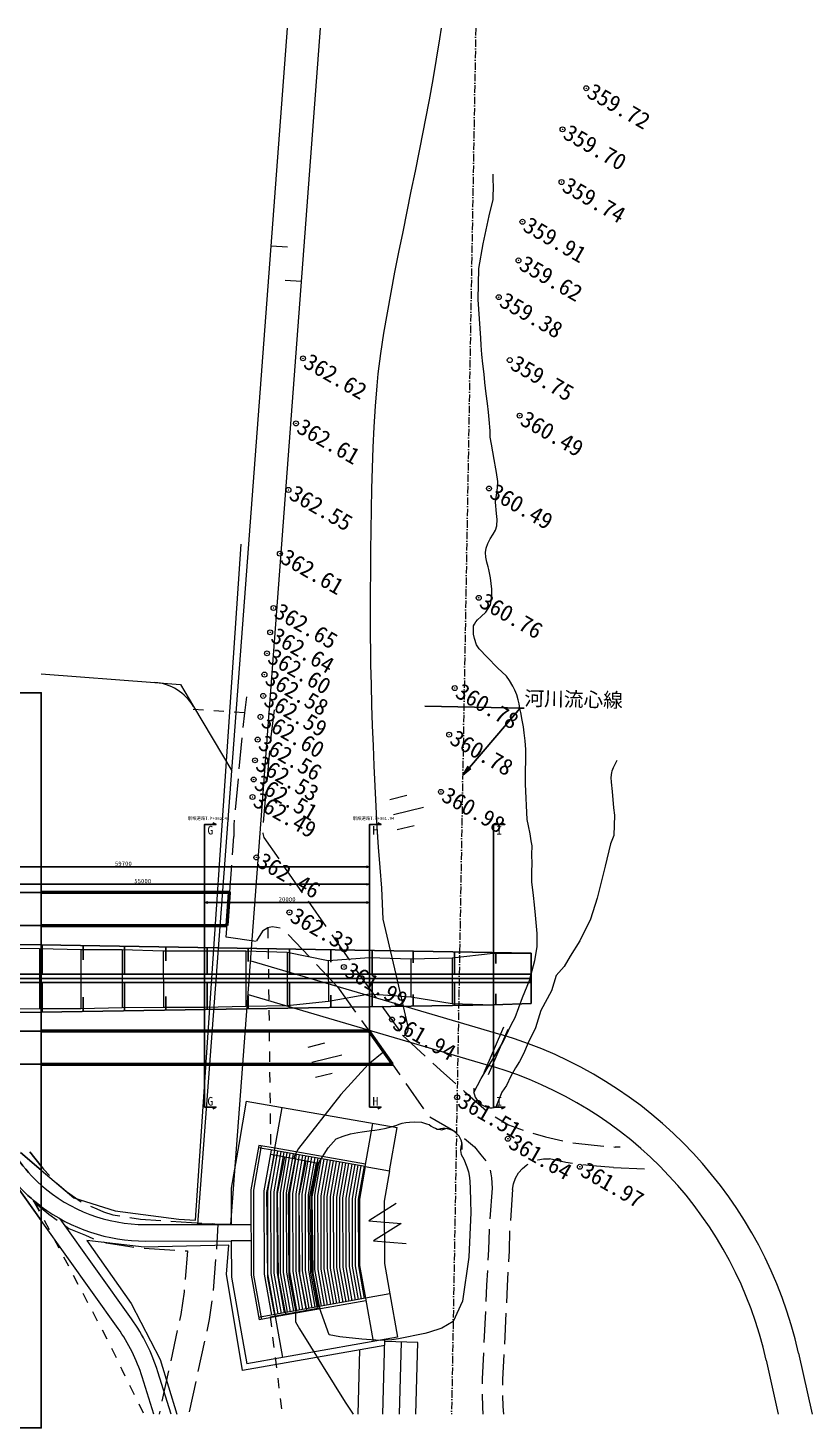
# Model space of a CAD drawing. Header units: millimetres. Extents: x 674276 to 929995, y 351572 to 521225.
# Drawn here: x 834960 to 929995, y 351572 to 521225 of the extents above; entities that cross this region are included whole.
import ezdxf
from ezdxf import colors
from ezdxf.entities.mleader import LeaderData, LeaderLine
from ezdxf.enums import TextEntityAlignment as Align
from ezdxf.math import Vec2, Vec3

# ---------------------------------------------------------------- set-up
doc = ezdxf.new("R2010")
doc.units = ezdxf.units.MM
doc.header["$LTSCALE"] = 150
doc.header["$PDSIZE"] = 300
doc.linetypes.add('SXF_一点短鎖線', pattern=[9.25, 6, -1.5, 0.25, -1.5])
doc.linetypes.add('SXF_二点短鎖線', pattern=[11, 6, -1.5, 0.25, -1.5, 0.25, -1.5])
doc.layers.get('Defpoints').update_dxf_attribs({"color": 153})
for name, color, linetype, lineweight in [('D-BGD', 7, 'Continuous', 13), ('D-BMK', 2, 'SXF_一点短鎖線', 13), ('D-BYP-STR2', 6, 'Continuous', 25), ('D-STR', 1, 'Continuous', 50), ('標高', 7, 'Continuous', 13), ('測点', 7, 'Continuous', 13)]:
    doc.layers.add(name, color=color, linetype=linetype, lineweight=lineweight)
doc.layers.add('D-WORK_1', color=11, linetype='Continuous', plot=False)
doc.layers.add('●堤外水路', color=150, linetype='Continuous', lineweight=13, plot=False)
doc.styles.add('MS ゴシック', font='MS Gothic.ttf')
doc.styles.add('ＭＳ ゴシック', font='MS Gothic.ttf')
doc.dimstyles.new('DIM-150-F', dxfattribs={"dimscale": 150, "dimtxt": 3.5, "dimasz": 2.5, "dimexe": 0, "dimexo": 2, "dimgap": 0.8, "dimtad": 1, "dimdec": 0, "dimzin": 0, "dimdsep": 46, "dimtxsty": 'MS ゴシック', "dimblk": 'OPEN', "dimcen": 0.1, "dimclrd": 256, "dimclre": 256, "dimclrt": 256, "dimaunit": 1, "dimadec": 4, "dimazin": 0, "dimtfac": 1, "dimtdec": 0, "dimtmove": 2, "dimatfit": 3, "dimldrblk": 'OPEN', "dimfxl": 1, "dimtolj": 1, "dimtzin": 0, "dimlwd": -1, "dimlwe": -1, "dimarcsym": 2})

# ---------------------------------------------------------------- blocks, each defined once
blk = doc.blocks.new('_Open')
at = {"color": 0, "linetype": 'ByBlock', "lineweight": -2}
for p, q in [((-1, 0.17), (0, 0)), ((-1, -0.17), (0, 0)), ((0, 0), (-1, 0))]:
    blk.add_line(p, q, dxfattribs=at)
blk = doc.blocks.new('●堤外水路')
at = {"layer": 'Defpoints', "linetype": 'SXF_二点短鎖線'}
blk.add_polyline3d([(2246.69, 735.16, 0), (2246.58, 740.16, 362.4), (2246.48, 745.16, 362.4), (2246.37, 750.16, 362.4), (2246.27, 755.16, 362.4), (2246.17, 760.15, 362.4), (2246.06, 765.15, 362.4), (2245.96, 770.15, 362.4), (2245.85, 775.15, 362.4), (2245.75, 780.15, 362.4), (2245.65, 785.15, 362.4), (2245.54, 790.15, 362.4), (2245.44, 795.15, 362.4), (2245.33, 800.15, 362.4), (2245.23, 805.15, 362.4), (2245.13, 810.14, 362.4), (2245.02, 815.14, 362.4), (2244.92, 820.14, 362.4), (2244.81, 825.14, 362.4), (2244.71, 830.14, 362.4), (2244.6, 835.14, 362.4), (2244.5, 840.14, 362.4), (2244.4, 845.14, 362.4), (2244.29, 850.14, 362.4), (2244.2, 854.72, 362.4)], dxfattribs=at)
at = {"layer": '●堤外水路', "linetype": 'SXF_二点短鎖線', "elevation": 362.4, "flags": 128}
for points in [[(2241.15, 854.65), (2247.25, 854.78)], [(2241.24, 850.07), (2247.49, 850.2)], [(2241.88, 845.08), (2247.45, 845.2)], [(2242.11, 840.09), (2246.73, 840.18)], [(2242.05, 835.09), (2246.45, 835.18)], [(2242.54, 830.09), (2247.46, 830.2)], [(2241.63, 825.07), (2248.08, 825.21)], [(2241.58, 820.07), (2248.27, 820.21)], [(2241.69, 815.07), (2248.52, 815.22)], [(2241.78, 810.07), (2248.62, 810.22)], [(2241.73, 805.07), (2248.73, 805.22)], [(2241.83, 800.07), (2248.98, 800.22)], [(2241.79, 795.07), (2249.09, 795.22)], [(2241.89, 790.07), (2249.24, 790.23)], [(2242, 785.07), (2249.3, 785.23)], [(2241.95, 780.07), (2249.55, 780.23)], [(2242.2, 775.08), (2249.65, 775.23)], [(2242.76, 770.09), (2249.79, 770.23)], [(2242.63, 765.08), (2249.86, 765.23)], [(2243.04, 760.09), (2249.82, 760.23)], [(2241.97, 755.07), (2250.69, 755.25)], [(2241.25, 750.05), (2251.07, 750.25)], [(2241.93, 745.06), (2251.03, 745.25)], [(2242.18, 740.07), (2251.07, 740.25)]]:
    blk.add_lwpolyline(points, dxfattribs=at)
at = {"layer": '●堤外水路', "linetype": 'SXF_二点短鎖線', "elevation": 362.4}
for points in [[(2242.59, 735.08), (2242.18, 740.07), (2241.93, 745.06), (2241.25, 750.05), (2241.97, 755.07), (2243.04, 760.09), (2242.63, 765.08), (2242.76, 770.09), (2242.2, 775.08), (2241.95, 780.07), (2242, 785.07), (2241.89, 790.07), (2241.79, 795.07), (2241.83, 800.07), (2241.73, 805.07), (2241.78, 810.07), (2241.69, 815.07), (2241.58, 820.07), (2241.63, 825.07), (2242.54, 830.09), (2242.05, 835.09), (2242.11, 840.09), (2241.88, 845.08), (2241.24, 850.07), (2241.15, 854.65)], [(2251.2, 735.25), (2251.07, 740.25), (2251.03, 745.25), (2251.07, 750.25), (2250.69, 755.25), (2249.82, 760.23), (2249.86, 765.23), (2249.79, 770.23), (2249.65, 775.23), (2249.55, 780.23), (2249.3, 785.23), (2249.24, 790.23), (2249.09, 795.22), (2248.98, 800.22), (2248.73, 805.22), (2248.62, 810.22), (2248.52, 815.22), (2248.27, 820.21), (2248.08, 825.21), (2247.46, 830.2), (2246.45, 835.18), (2246.73, 840.18), (2247.45, 845.2), (2247.49, 850.2), (2247.25, 854.78)]]:
    blk.add_lwpolyline(points, dxfattribs=at)
blk = doc.blocks.new('*D42')
at = {"layer": 'D-WORK_1', "transparency": 16777216}
for p, q in [((816668, 414513), (816668, 419576)), ((817043, 419576), (875993, 419576)), ((876368, 414513), (876368, 419576))]:
    blk.add_line(p, q, dxfattribs=at)
at = {"layer": 'Defpoints', "color": 0, "transparency": 16777216}
for p in [(876368, 419576), (816668, 414213, -641), (876368, 414213, 362400)]:
    blk.add_point(p, dxfattribs=at)
at = {"layer": 'D-WORK_1', "transparency": 16777216, "xscale": 375, "yscale": 375, "zscale": 375, "rotation": 180}
blk.add_blockref('_Open', (816668, 419576), dxfattribs=at)
at = {"layer": 'D-WORK_1', "transparency": 16777216, "xscale": 375, "yscale": 375, "zscale": 375}
blk.add_blockref('_Open', (876368, 419576), dxfattribs=at)
at = {"layer": 'D-WORK_1', "transparency": 16777216, "insert": (846518, 419959), "char_height": 525, "attachment_point": 5, "style": 'MS ゴシック'}
blk.add_mtext('\\A1;59700', dxfattribs=at)
blk = doc.blocks.new('*D43')
at = {"layer": 'D-WORK_1', "transparency": 16777216}
for p, q in [((856368, 413977), (856368, 415252)), ((875993, 415252), (856743, 415252)), ((876368, 413977), (876368, 415252))]:
    blk.add_line(p, q, dxfattribs=at)
at = {"layer": 'Defpoints', "color": 0, "transparency": 16777216}
for p in [(856368, 415252), (856368, 413677), (876368, 413677, 362400)]:
    blk.add_point(p, dxfattribs=at)
at = {"layer": 'D-WORK_1', "transparency": 16777216, "xscale": 375, "yscale": 375, "zscale": 375, "rotation": 180}
blk.add_blockref('_Open', (856368, 415252), dxfattribs=at)
at = {"layer": 'D-WORK_1', "transparency": 16777216, "xscale": 375, "yscale": 375, "zscale": 375}
blk.add_blockref('_Open', (876368, 415252), dxfattribs=at)
at = {"layer": 'D-WORK_1', "transparency": 16777216, "insert": (866368, 415635), "char_height": 525, "attachment_point": 5, "style": 'MS ゴシック'}
blk.add_mtext('\\A1;20000', dxfattribs=at)
blk = doc.blocks.new('*D44')
at = {"layer": 'D-WORK_1', "transparency": 16777216}
for p, q in [((821368, 414513), (821368, 417464)), ((875993, 417464), (821743, 417464)), ((876368, 413642), (876368, 417464))]:
    blk.add_line(p, q, dxfattribs=at)
at = {"layer": 'Defpoints', "color": 0, "transparency": 16777216}
for p in [(821368, 417464), (821368, 414213), (876368, 413342, 362400)]:
    blk.add_point(p, dxfattribs=at)
at = {"layer": 'D-WORK_1', "transparency": 16777216, "xscale": 375, "yscale": 375, "zscale": 375, "rotation": 180}
blk.add_blockref('_Open', (821368, 417464), dxfattribs=at)
at = {"layer": 'D-WORK_1', "transparency": 16777216, "xscale": 375, "yscale": 375, "zscale": 375}
blk.add_blockref('_Open', (876368, 417464), dxfattribs=at)
at = {"layer": 'D-WORK_1', "transparency": 16777216, "insert": (848868, 417847), "char_height": 525, "attachment_point": 5, "style": 'MS ゴシック'}
blk.add_mtext('\\A1;55000', dxfattribs=at)

msp = doc.modelspace()

# ---------------------------------------------------------------- linework, layer by layer
at = {"layer": 'D-BGD'}
for p, q in [((836566.7, 442947.2), (850317.9, 441918)), ((850317.9, 441918), (853433.1, 441684.8)), ((853433.1, 441684.8), (855028.5, 438999.1)), ((855028.5, 438999.1), (859667.2, 431190.3))]:
    msp.add_line(p, q, dxfattribs=at)
at = {"layer": 'D-BGD', "linetype": 'Continuous'}
for p, q in [((856222.7, 438571.8, 363286), (854976, 438656.4, 363323)), ((858716.2, 438405, 363213), (857469, 438488.7, 363250)), ((861209.3, 438237.3, 363140), (859962.1, 438320.9, 363177)), ((860868.2, 435197.9, 363161), (860530.9, 431466.7, 363015)), ((864243.4, 433651.1, 363113), (863906.9, 429919.4, 362965)), ((860417.8, 430222.5, 362967), (860080, 426490.4, 362822)), ((863793.9, 428675.2, 362916), (863457.4, 424943.5, 362768)), ((878835, 427744.7), (880875.1, 428239.9)), ((879277, 425923.1), (882921.1, 426808.9)), ((879719.3, 424100.2), (881760, 424596.2)), ((859752.6, 421010.6, 362757), (859927, 423264.5, 362740)), ((859365.7, 416025.3, 362793), (859655.5, 419764.2, 362766)), ((866061.6, 419511.1, 362508), (868204.9, 416439.4, 362320)), ((858979.3, 411040.8, 362830), (859269.1, 414779.7, 362802)), ((868919.4, 415415, 362258), (871062.4, 412344.6, 362070)), ((862599.8, 410516.8, 362810), (858979.3, 411040.8, 362830)), ((864036.6, 412193.8, 362830), (864051.8, 410944, 362836)), ((869077.9, 408659.4, 362175), (866514.8, 411376.1, 362508)), ((871776.9, 411320.3, 362008), (873920.3, 408248.5, 361820)), ((864067.9, 409693.7, 362842), (864083, 408443.9, 362848)), ((864098.2, 407194.1, 362854), (864114.7, 405944.6, 362860)), ((872495, 405036.5, 361730), (869931.9, 407753.2, 362064)), ((874633.9, 407224.7, 361757), (874947.8, 406775.5, 361730)), ((874947.8, 406775.5, 361730), (877121.7, 403720.8, 361678)), ((864129.9, 404694.8, 362866), (864145.1, 403445, 362871)), ((872495, 405036.5, 361730), (874670.7, 401983.1, 361678)), ((864161.1, 402194.7, 362877), (864176.3, 400944.9, 362883)), ((877846.5, 402702.1, 361660), (880021.2, 399646.9, 361608)), ((875395.4, 400964.4, 361660), (877571.2, 397910.9, 361608)), ((864191.5, 399695, 362889), (864207.5, 398444.7, 362895)), ((880352.6, 399181.9, 361600), (883100.4, 396630.1, 361558)), ((864222.7, 397194.9, 362901), (864237.9, 395945.1, 362907)), ((868920, 397733.7), (870960.2, 398228.8)), ((877908.3, 397438, 361600), (880042.4, 394354.3, 361581)), ((869362, 395912.1), (873006.2, 396797.8)), ((864254.4, 394695.6, 362913), (864269.6, 393445.8, 362919)), ((869804.4, 394089.1), (871845.1, 394585.1)), ((864284.7, 392196, 362925), (864300.8, 390945.7, 362931)), ((880754.1, 393326.9, 361575), (882888.3, 390243.2, 361556)), ((864315.9, 389695.9, 362937), (864331.1, 388446.1, 362943)), ((864347.2, 387195.7, 362948), (864362.3, 385945.9, 362954)), ((905992, 385636.7, 361418), (906147.1, 385623.6, 361420)), ((906746.6, 385587, 361449), (906147.1, 385623.6, 361420)), ((864377.3, 384753.9, 362960), (870190.5, 383650.1, 360510)), ((905948.5, 383131, 361420), (909691.9, 382987.4, 361592)), ((891209.3, 380645.7, 361530), (890938.1, 376905.3, 361545)), ((893706.8, 380455.8, 361530), (893428.2, 376716.2, 361545)), ((836935.3, 376738.4, 363276), (837518.8, 375632.5, 363289)), ((852287.5, 376652.1, 363134), (856029.5, 376399.7, 363118)), ((838102.3, 374526.6, 363303), (838685.4, 373422, 363316)), ((849024.9, 373360.1, 363138), (852766.3, 373112.7, 363082)), ((839268.9, 372316.1, 363329), (839852.4, 371210.2, 363342)), ((857707.8, 371971.2, 363101), (857404.7, 368235.3, 363230)), ((840435, 370104.9, 363355), (841019, 368999.8, 363368)), ((841602.5, 367893.9, 363382), (842185.2, 366788.5, 363395)), ((842769.1, 365683.5, 363408), (843351.8, 364578.1, 363421)), ((864303.5, 365061, 362810), (870293.5, 366150.9, 360630)), ((864303.5, 365061, 362810), (864456.8, 363820.7, 362845)), ((890400.8, 365670.5, 361461), (890223.5, 361924.6, 361438)), ((892894.8, 365480.4, 361460), (892717.5, 361734.5, 361438)), ((843935.3, 363472.2, 363434), (844519.3, 362367.2, 363447)), ((853062, 363377.3, 363188), (852256.5, 359714.4, 363165)), ((856355.5, 362081.6, 363184), (855553.9, 358417.7, 363161)), ((864610.5, 362581.2, 362881), (864763.8, 361340.8, 362916)), ((845100, 361260.5, 363459), (845632.4, 360129.8, 363438)), ((864918.4, 360100.8, 362952), (865071.6, 358860.4, 362987)), ((851988.5, 358493.6, 363157), (851183.5, 354831.7, 363134)), ((847271.7, 356757.3, 363378), (847828, 355638.2, 363359)), ((855286.7, 357196.4, 363153), (854485.7, 353533.3, 363130)), ((865225.4, 357620.9, 363023), (865378.6, 356380.6, 363058)), ((865532.4, 355141.1, 363093), (865685.6, 353900.7, 363129)), ((889992.9, 355682.2, 361280), (890039, 354108.9, 361270)), ((892495.4, 355492.8, 361279), (892533.5, 354174.5, 361270)), ((848384.3, 354519.1, 363340), (848940.6, 353400, 363321)), ((890039, 354108.9, 361270), (890084.3, 353267.5, 361304.2)), ((892533.5, 354174.5, 361270), (892582, 353267.5, 361308))]:
    msp.add_line(p, q, dxfattribs=at)
at = {"layer": 'D-BGD'}
for points in [[(855554.4, 376239.3), (866405.8, 521224.7)], [(859566.3, 376249.4), (870417, 521224.7)], [(866422.7, 494653.7), (864428.3, 494803)], [(866125.4, 490681.9), (868119.9, 490532.6)], [(855251.9, 376772.9), (860780.6, 458694.1)], [(861955.1, 408165.7), (892261.1, 399254.2)], [(861649.8, 404086.1), (891132.7, 395416.7)], [(892611.6, 400131.6), (890208.7, 394614)], [(893142.8, 399848.6), (890758.9, 394374.4)], [(861425.4, 391158.1), (860515, 385936.9)], [(861425.4, 391158.1), (879704.6, 387970.9)], [(864849.6, 385181.1), (865760, 390402.3)], [(875838.8, 383264.9), (876749.2, 388486.2)], [(878794.3, 382749.6), (879704.6, 387970.9)], [(860515, 385936.9), (859590.1, 380631.9)], [(862930.9, 385820.1), (861990.5, 380426.5)], [(863226.4, 385768.6), (862290.5, 380400.9)], [(864849.6, 385181.1), (862879.4, 385524.6)], [(864901.2, 385476.6), (862930.9, 385820.1)], [(864424.1, 385255.3), (863558.7, 380292.4)], [(864849.6, 385181.1), (863990.8, 380255.4)], [(865223.5, 385115.9), (864370.3, 380222.9)], [(875838.8, 383264.9), (864849.6, 385181.1)], [(875890.4, 383560.5), (864901.2, 385476.6)], [(865597.4, 385050.7), (864749.9, 380190.4)], [(865971.2, 384985.5), (865129.5, 380157.9)], [(866345.1, 384920.3), (865509, 380125.5)], [(866718.9, 384855.1), (865888.6, 380093)], [(867092.8, 384789.9), (866268.2, 380060.5)], [(867466.7, 384724.8), (866647.7, 380028)], [(867840.5, 384659.6), (867027.3, 379995.5)], [(868214.4, 384594.4), (867406.8, 379963.1)], [(868588.2, 384529.2), (867786.4, 379930.6)], [(868962.1, 384464), (868166, 379898.1)], [(869336, 384398.8), (868545.5, 379865.6)], [(869709.8, 384333.6), (868925.1, 379833.2)], [(870083.7, 384268.4), (869304.7, 379800.7)], [(870457.5, 384203.2), (869684.2, 379768.2)], [(870831.4, 384138.1), (870063.8, 379735.7)], [(871205.3, 384072.9), (870443.3, 379703.2)], [(871579.1, 384007.7), (870822.9, 379670.8)], [(871953, 383942.5), (871202.5, 379638.3)], [(872326.8, 383877.3), (871582, 379605.8)], [(872700.7, 383812.1), (871961.6, 379573.3)], [(873074.6, 383746.9), (872341.2, 379540.8)], [(873448.4, 383681.7), (872720.7, 379508.4)], [(873822.3, 383616.6), (873100.3, 379475.9)], [(874196.1, 383551.4), (873479.8, 379443.4)], [(874570, 383486.2), (873859.4, 379410.9)], [(874943.8, 383421), (874239, 379378.4)], [(836566.7, 382818.2), (840529.3, 379467.3)], [(875317.7, 383355.8), (874618.5, 379346)], [(875691.6, 383290.6), (874998.1, 379313.5)], [(875838.8, 383264.9), (875147.6, 379300.7)], [(875838.8, 383264.9), (878794.3, 382749.6)], [(878794.3, 382749.6), (878148.1, 379043.9)], [(859590.1, 380631.9), (859598.4, 376247)], [(861990.5, 380426.5), (862010.2, 370076.6)], [(862290.5, 380400.9), (862310.1, 370103.4)], [(863558.7, 380292.4), (863577.9, 370216.8)], [(863990.8, 380255.4), (864009.8, 370255.4)], [(864370.3, 380222.9), (864389.3, 370289.3)], [(864749.9, 380190.4), (864768.7, 370323.2)], [(865129.5, 380157.9), (865148.1, 370357.2)], [(865509, 380125.5), (865527.6, 370391.1)], [(865888.6, 380093), (865907, 370425)], [(866268.2, 380060.5), (866286.4, 370458.9)], [(866647.7, 380028), (866665.9, 370492.9)], [(840529.3, 379467.3), (845514.2, 377879.4)], [(867027.3, 379995.5), (867045.3, 370526.8)], [(867406.8, 379963.1), (867424.8, 370560.7)], [(867786.4, 379930.6), (867804.2, 370594.6)], [(868166, 379898.1), (868183.6, 370628.6)], [(868545.5, 379865.6), (868563.1, 370662.5)], [(868925.1, 379833.2), (868942.5, 370696.4)], [(869304.7, 379800.7), (869321.9, 370730.3)], [(869684.2, 379768.2), (869701.4, 370764.3)], [(870063.8, 379735.7), (870080.8, 370798.2)], [(870443.3, 379703.2), (870460.2, 370832.1)], [(870822.9, 379670.8), (870839.7, 370866)], [(871202.5, 379638.3), (871219.1, 370900)], [(871582, 379605.8), (871598.6, 370933.9)], [(871961.6, 379573.3), (871978, 370967.8)], [(872341.2, 379540.8), (872357.4, 371001.7)], [(872720.7, 379508.4), (872736.9, 371035.7)], [(873100.3, 379475.9), (873116.3, 371069.6)], [(873479.8, 379443.4), (873495.7, 371103.5)], [(873859.4, 379410.9), (873875.2, 371137.4)], [(874239, 379378.4), (874254.6, 371171.4)], [(874618.5, 379346), (874634, 371205.3)], [(874998.1, 379313.5), (875013.5, 371239.2)], [(875147.6, 379300.7), (875162.9, 371252.6)], [(878148.1, 379043.9), (878162.4, 371520.8)], [(845880.6, 363635), (836566.7, 376713.2)], [(847509.7, 364795.2), (838875, 376919.8)], [(845514.2, 377879.4), (853224, 376877.2)], [(853224, 376877.2), (855251.9, 376772.9)], [(849199.1, 376227.2), (859598.4, 376247)], [(859598.4, 376247), (855558.8, 376328.1)], [(859598.4, 376247), (855558.8, 376328.1)], [(859598.4, 376247), (861998.4, 376251.6)], [(842092.4, 374296.1), (847481.3, 366673.6)], [(849051.3, 373467.1), (842092.4, 374296.1)], [(859298.6, 373730.8), (849051.3, 373467.1)], [(849202.9, 374227.2), (859602.2, 374247)], [(859027.6, 370218), (859298.6, 373730.8)], [(862002.2, 374251.6), (859602.2, 374247)], [(859602.2, 374247), (859610.6, 369862.1)], [(860957.4, 358554.9), (859027.6, 370218)], [(859610.6, 369862.1), (860555.8, 364560.7)], [(862010.2, 370076.6), (862971.2, 364686.6)], [(862310.1, 370103.4), (863266.5, 364739.3)], [(863577.9, 370216.8), (864462.2, 365257.2)], [(864009.8, 370255.4), (864887.4, 365333)], [(864389.3, 370289.3), (865261.1, 365399.6)], [(864768.7, 370323.2), (865634.7, 365466.2)], [(865148.1, 370357.2), (866008.3, 365532.9)], [(865527.6, 370391.1), (866381.9, 365599.5)], [(865907, 370425), (866755.5, 365666.1)], [(866286.4, 370458.9), (867129.1, 365732.7)], [(866665.9, 370492.9), (867502.7, 365799.3)], [(867045.3, 370526.8), (867876.3, 365865.9)], [(867424.8, 370560.7), (868249.9, 365932.5)], [(867804.2, 370594.6), (868623.5, 365999.1)], [(868183.6, 370628.6), (868997.1, 366065.7)], [(868563.1, 370662.5), (869370.7, 366132.4)], [(868942.5, 370696.4), (869744.4, 366199)], [(869321.9, 370730.3), (870118, 366265.6)], [(869701.4, 370764.3), (870491.6, 366332.2)], [(870080.8, 370798.2), (870865.2, 366398.8)], [(870460.2, 370832.1), (871238.8, 366465.4)], [(870839.7, 370866), (871612.4, 366532)], [(871219.1, 370900), (871986, 366598.6)], [(871598.6, 370933.9), (872359.6, 366665.2)], [(871978, 370967.8), (872733.2, 366731.9)], [(872357.4, 371001.7), (873106.8, 366798.5)], [(872736.9, 371035.7), (873480.4, 366865.1)], [(873116.3, 371069.6), (873854, 366931.7)], [(873495.7, 371103.5), (874227.7, 366998.3)], [(873875.2, 371137.4), (874601.3, 367064.9)], [(874254.6, 371171.4), (874974.9, 367131.5)], [(874634, 371205.3), (875348.5, 367198.1)], [(875013.5, 371239.2), (875722.1, 367264.7)], [(875162.9, 371252.6), (875869.3, 367291)], [(878162.4, 371520.8), (878822.7, 367817.6)], [(847481.3, 366673.6), (850964.7, 359872.8)], [(875869.3, 367291), (864887.4, 365333)], [(875921.9, 366995.6), (864940.1, 365037.7)], [(878822.7, 367817.6), (875869.3, 367291)], [(875869.3, 367291), (876799.5, 362073.3)], [(878822.7, 367817.6), (879753, 362599.8)], [(864887.4, 365333), (862918.5, 364982)], [(864940.1, 365037.7), (862971.2, 364686.6)], [(864887.4, 365333), (865817.7, 360115.3)], [(860555.8, 364560.7), (861486, 359343)], [(878212.6, 361554.8), (860957.4, 358554.9)], [(879753, 362599.8), (861486, 359343)], [(877988.6, 353267.5), (878233.5, 362328.9)], [(882224.8, 361952), (878226.3, 362060.1)], [(879989.3, 353267.5), (880225.5, 362006.1)], [(881990.1, 353267.5), (882224.8, 361952)], [(850964.7, 359872.8), (853010.2, 353267.5)], [(874996.9, 353267.5), (875188.7, 361029)], [(924446.7, 359787.8), (925896.9, 353267.5)], [(928351.3, 360656.2), (929994.7, 353267.5)], [(852317.7, 353267.5), (850712.4, 358363.5)], [(850220.8, 353267.5), (848804.8, 357762.6)]]:
    msp.add_lwpolyline(points, dxfattribs=at)
at = {"layer": 'D-BGD', "linetype": 'Continuous'}
for points, elevation in [([(885056.9, 521224.7), (884860, 519916.1), (884451.8, 517440.2), (884026.3, 514974.2), (883573.5, 512500.9), (883103.3, 510037.5), (882865.7, 508801.5), (882378.2, 506348.1), (881877.1, 503891), (881380.9, 501442.5), (880879.7, 498985.4), (880383.6, 496537), (879882.4, 494079.9), (879399.9, 491635.2), (878929.7, 489171.8), (878478.2, 486720.8), (878066.3, 484258.5), (877685.4, 481789.9), (877371.5, 479317.4), (877225.2, 477879), (877026.6, 475386.4), (876881.3, 472886.2), (876772, 470388.4), (876680, 467880.7), (876615.4, 465380.3), (876568, 462869.9), (876520.7, 460359.6), (876487, 457852.9), (876467, 455350), (876447, 452847), (876445.6, 450356.4), (876452.9, 447860.7), (876478.8, 445377.5), (876492.9, 444077.6), (876551.1, 441610.4), (876614.3, 439151.8), (876691.1, 436697), (876781.6, 434245.8), (876872.1, 431794.6), (876985, 429342.2), (877106.4, 426884.7), (877236.6, 424422.3), (877397.8, 421953.6), (877589.9, 419478.6), (877821.7, 416992.4), (877969.6, 413216.4), (879375.7, 407194.6), (881059.2, 400009.9), (880956.5, 399630.6), (880747.2, 399266.5), (880480, 399062.5)], 362000), ([(878102.4, 397153.5), (876199.5, 395629), (872864.8, 391974.7), (867755.3, 385453.5), (867426.4, 384881.3), (867233.1, 384484.9), (867234.9, 384207.1)], 362000), ([(864793.8, 384676), (864464.6, 383019.7), (863877.9, 380092.7), (863996.9, 369804.9), (864777.6, 365665.1), (864883, 365166.2)], 362600), ([(866060.9, 384432.1), (865735.4, 382762.2), (865183.7, 379976.5), (865294.6, 369935.6), (866055.9, 365922.3), (866160, 365401.1)], 362100), ([(867341.5, 384191.9), (867011, 382513.3), (866484.5, 379851.6), (866592.3, 370066.2), (867431.9, 365627.4)], 361700), ([(868622.2, 383951.8), (868295.4, 382259.5), (867785.4, 379726.8), (867890.1, 370196.9), (868708.8, 365862.2)], 361200), ([(867390.9, 365616.3), (867402.8, 364433), (867874.5, 363608.2), (873387.6, 354718.2), (874362.3, 353267.5)], 362000)]:
    msp.add_lwpolyline(points, dxfattribs=dict(at, elevation=elevation))
at = {"layer": 'D-BGD', "linetype": 'Continuous', "extrusion": (-0.420586, 0.063083, 0.905057), "elevation": -5904.8}
msp.add_lwpolyline([(-563071.6, 866361.3), (-561131.9, 866429.5), (-559324, 866495.3)], dxfattribs=at)
at = {"layer": 'D-BGD', "linetype": 'Continuous', "extrusion": (0.884988, -0.097201, 0.455356), "elevation": 888041.1}
msp.add_lwpolyline([(530412.3, -46326.2), (527102.1, -46270), (526662.8, -46289.1)], dxfattribs=at)
at = {"layer": 'D-BGD', "linetype": 'Continuous', "extrusion": (-0.293922, -0.009871, 0.955778), "elevation": 89769.1}
msp.add_lwpolyline([(-396140.6, 941805.1), (-395542.1, 941726.9), (-394161.9, 941692.9)], dxfattribs=at)
at = {"layer": 'D-BGD', "linetype": 'Continuous', "extrusion": (0.081294, -0.003671, 0.996683), "elevation": 430172.5}
msp.add_lwpolyline([(462209.9, -811110.5), (462149, -811113), (461664.3, -811245.7), (459139.1, -813189.7)], dxfattribs=at)
at = {"layer": 'D-BGD', "linetype": 'Continuous', "extrusion": (-0.241241, -0.274682, 0.930781), "elevation": 14543.3}
msp.add_lwpolyline([(403045.8, 951936.4), (404315.9, 951898.1), (406794.9, 951898.1)], dxfattribs=at)
at = {"layer": 'D-BGD', "linetype": 'Continuous', "extrusion": (0.659474, 0.75151, 0.018092), "elevation": 886921}
msp.add_lwpolyline([(-408406.5, 345540.5), (-408573.8, 345540.5), (-412156, 345503.5)], dxfattribs=at)
at = {"layer": 'D-BGD', "linetype": 'Continuous', "extrusion": (-0.066377, -0.162317, 0.984504), "elevation": 234104.3}
msp.add_lwpolyline([(670563.1, 747413.6), (673532.2, 747037.2), (674271.1, 746871.9)], dxfattribs=at)
at = {"layer": 'D-BGD', "linetype": 'Continuous', "extrusion": (-0.012457, -0.067384, 0.997649), "elevation": 323277.5}
msp.add_lwpolyline([(805983.9, 568377.7), (807745.4, 567706.5), (809584.4, 567400)], dxfattribs=at)
at = {"layer": 'D-BGD', "linetype": 'Continuous', "extrusion": (-0.033023, -0.140495, 0.989531), "elevation": 273599.3}
msp.add_lwpolyline([(783767.2, 628124.3), (785347, 628066.3), (786454.3, 628068.9), (787516.1, 628066.3)], dxfattribs=at)
at = {"layer": 'D-BGD', "linetype": 'Continuous', "extrusion": (-0.028801, -0.218306, 0.975455), "elevation": 242266.6}
msp.add_lwpolyline([(842773.3, 567948.3), (845374.3, 567989.2), (846521.6, 568048.2)], dxfattribs=at)
at = {"layer": 'D-BGD', "linetype": 'Continuous', "extrusion": (0.016065, 0.067171, 0.997612), "elevation": 400752}
msp.add_lwpolyline([(-782780.7, -555754.4), (-782822.1, -555781.8), (-783477, -556058.4), (-784180.3, -556216.1)], dxfattribs=at)
at = {"layer": 'D-BGD', "linetype": 'Continuous', "extrusion": (-0.0076, -0.032563, 0.999441), "elevation": 341841.4}
msp.add_lwpolyline([(790194.7, 590130.9), (789392.8, 590041.1), (787345.9, 590041.1)], dxfattribs=at)
at = {"layer": 'D-BGD', "linetype": 'Continuous', "extrusion": (-0.028117, -0.208401, 0.977639), "elevation": 248020.7}
msp.add_lwpolyline([(846587, 565625.8), (843991.8, 565483.2), (842841.5, 565464.2)], dxfattribs=at)
at = {"layer": 'D-BGD', "linetype": 'Continuous', "extrusion": (0.252114, 0.21278, 0.944014), "elevation": 635405.8}
msp.add_lwpolyline([(-246644.6, -717047.8), (-247103.8, -717032.3), (-248156.3, -717080.8)], dxfattribs=at)
at = {"layer": 'D-BGD', "linetype": 'Continuous', "extrusion": (-0.139614, 0.01039, 0.990151), "elevation": 237498.9}
msp.add_lwpolyline([(-447868.3, 902232.2), (-447456.1, 902357.3), (-446957.4, 902496.5), (-445734.2, 902643)], dxfattribs=at)
at = {"layer": 'D-BGD', "linetype": 'Continuous', "extrusion": (0.019629, 0.006251, 0.999788), "elevation": 382011.3}
msp.add_lwpolyline([(108863.8, -906923.3), (107526, -907748.5), (105786.4, -909059.2)], dxfattribs=at)
at = {"layer": 'D-BGD', "linetype": 'Continuous'}
msp.add_lwpolyline([(879603.6, 378777.9), (876255.3, 376677.1), (880194.4, 376348.3), (876846.1, 374247.5), (880785.7, 373919.6)], dxfattribs=at)
at = {"layer": 'D-BGD', "linetype": 'Continuous', "extrusion": (0.007441, -0.005429, 0.999958), "elevation": 367396.5}
msp.add_lwpolyline([(833840.6, 380262.7), (834740.6, 379488.6), (835754.5, 378772)], dxfattribs=at)
at = {"layer": 'D-BGD', "linetype": 'Continuous', "extrusion": (0.002989, -0.016092, 0.999866), "elevation": 359572.7}
msp.add_lwpolyline([(901930.3, 221930.2), (903143.6, 221502.6), (905530, 220891.6)], dxfattribs=at)
at = {"layer": 'D-BGD', "linetype": 'Continuous', "extrusion": (0.003269, -0.016216, 0.999863), "elevation": 359762.9}
msp.add_lwpolyline([(914731.9, 205485.7), (915399.1, 205304.4), (914638.9, 202342.3)], dxfattribs=at)
at = {"layer": 'D-BGD', "linetype": 'Continuous', "extrusion": (-0.139929, -0.004505, 0.990151), "elevation": 231641.3}
msp.add_lwpolyline([(-346796.4, 944204.4), (-346778.6, 944202.8), (-344290.1, 944061.6), (-343055.1, 943952.8)], dxfattribs=at)
at = {"layer": 'D-BGD', "linetype": 'Continuous', "extrusion": (-0.09716, -0.005961, 0.995251), "elevation": 270798.2}
msp.add_lwpolyline([(-320062.7, 945503.2), (-317654.5, 945297.7), (-316330.2, 945143.6)], dxfattribs=at)
at = {"layer": 'D-BGD', "linetype": 'Continuous', "extrusion": (0.004955, -0.002613, 0.999984), "elevation": 366371.1}
msp.add_lwpolyline([(842280.1, 375072.4), (842617.5, 374965), (844490.9, 374672.5), (845972.2, 374438.1)], dxfattribs=at)
at = {"layer": 'D-BGD', "linetype": 'Continuous', "extrusion": (0.017243, 0.036933, 0.999169), "elevation": 391265.4}
msp.add_lwpolyline([(-616015.1, -683917.7), (-616266.3, -684015.9), (-617476.3, -680752.8)], dxfattribs=at)
at = {"layer": 'D-BGD', "linetype": 'Continuous', "extrusion": (-0.612857, 0.024256, 0.789822), "elevation": -251328.4}
msp.add_lwpolyline([(-405597.1, 913048.3), (-403820.1, 913014), (-401847.4, 912994.5)], dxfattribs=at)
at = {"layer": 'D-BGD', "linetype": 'Continuous', "extrusion": (-0.626341, 0.024871, 0.779153), "elevation": -268533.7}
msp.add_lwpolyline([(-405620, 910493.8), (-403900.6, 910461.9), (-401870.2, 910442.8)], dxfattribs=at)
at = {"layer": 'D-BGD', "linetype": 'Continuous', "extrusion": (0.143115, -0.037631, 0.98899), "elevation": 468116.1}
msp.add_lwpolyline([(572932.5, -673899.4), (570647.9, -674163), (569198.7, -674223.8)], dxfattribs=at)
at = {"layer": 'D-BGD', "linetype": 'Continuous', "extrusion": (-0.220278, -0.022654, 0.975174), "elevation": 148203}
msp.add_lwpolyline([(-267715.9, 979528.3), (-267664.5, 979521.1), (-264606.7, 979031.6), (-264008.8, 978965.6)], dxfattribs=at)
at = {"layer": 'D-BGD', "linetype": 'Continuous', "extrusion": (-0.249354, -0.021817, 0.968167), "elevation": 119471.8}
msp.add_lwpolyline([(-281309.4, 981841.2), (-278309.5, 981401.7), (-277594.6, 981333.8)], dxfattribs=at)
at = {"layer": 'D-BGD', "linetype": 'Continuous', "extrusion": (-0.085043, -0.058464, 0.994661), "elevation": 268526.8}
msp.add_lwpolyline([(183522.3, 933359.7), (183876, 933301.5), (184757.7, 933175.6)], dxfattribs=at)
at = {"layer": 'D-BGD', "linetype": 'Continuous'}
for points in [[(889014.8, 392218.8, 360500), (889879.9, 393924.6, 360430), (892520.6, 398277.7, 360440), (893527, 400409.8, 360350), (894005.6, 401322.7, 360340), (894915.9, 403729.1, 360360), (895753.5, 405808.3, 360350), (896391, 408221.7, 360240), (896684.2, 409875.5, 360080), (896683.7, 410637.1, 360050), (896683.3, 411479.3, 360050), (896463.3, 413705.1, 360170), (896348.7, 414970.5, 360190), (896252.3, 416087.1, 360210), (896053.1, 417747.2, 360230), (896024.1, 419021.1, 360280), (896059.9, 419946.3, 360380), (896045.5, 421085, 360480), (896064.2, 422100.8, 360510), (895935.6, 422739.9, 360510), (895817.4, 423557.6, 360500), (895627.6, 424531.7, 360490), (895479.4, 425297.4, 360490), (895254.7, 429602, 360120), (895263.2, 430981.2, 360020), (895304.8, 432699, 359990), (895323.7, 433795.5, 360000), (895214.8, 434850, 360030), (895114.3, 435819, 360060), (895016.9, 436532.4, 360070), (894866.4, 437334.1, 360100), (894684, 438281, 360160), (894594.6, 438747.6, 360220), (894479.5, 439309.7, 360280), (894379, 439817.3, 360340), (894213.2, 440431.7, 360370), (893990.1, 440986.7, 360330), (893727.1, 441472.3, 360260), (893309.6, 442150.6, 360240), (892973.6, 442689.8, 360240), (891867.3, 443694.8, 360270), (890607.9, 444995.4, 360080), (889666.5, 445986.4, 360080), (889340.3, 446462.3, 360070), (889068.2, 447253.1, 360070), (888960.4, 447787.9, 360070), (888954.7, 447998.8, 360080), (888948.4, 448429.2, 360090), (888976.5, 448759.1, 360100), (889083.8, 448985.8, 360110), (889238.3, 449254.6, 360120), (889454.7, 449510.8, 360120), (889908.5, 449918.9, 360130), (890476.7, 450445.9, 360070), (891026, 451341.2, 360030), (891181.2, 452393.9, 360030), (891167.2, 453232.4, 360030), (891026.8, 454593.4, 360050), (890817.3, 455613.6, 360060), (890727.5, 455918.9, 360060), (890586.4, 456496, 360070), (890468.8, 457094.2, 360060), (890412, 457657.4, 360060), (890492.7, 458199.3, 360060), (890695.1, 458752, 360060), (890996.7, 459316.8, 360060), (891329.3, 459875.3, 360060), (891609.6, 460383.2, 360060), (891788.4, 460914.8, 360060), (891822.5, 461656.5, 360040), (891757.4, 462386, 360030), (891630.6, 463750.7, 360010), (891739.5, 464622.4, 359990), (891865.8, 465484.1, 359990), (891929.8, 466277.7, 360000), (891765.1, 467375.9, 360010), (891678.2, 467806.5, 360030), (891485.1, 468955.5, 360050), (891131.4, 470808.3, 360100), (890997.1, 471658.3, 360120), (890968, 472390.2, 360100), (890879.8, 473801.9, 360100), (890795.1, 474658, 360120), (890642.8, 475737.5, 360130), (890480.8, 476880.2, 360120), (890336.7, 478254.9, 360110), (890235.1, 479282.2, 360110), (890086.9, 480509.3, 360100), (889974.5, 481658.1, 360100), (889891.8, 482778.4, 360090), (889838.1, 483628.1, 360090), (889523.9, 488318.7, 360070), (889609.2, 492099.1, 360020), (890145.1, 495078.3, 359990), (890848.4, 498468.9, 359980), (891343.3, 500433.5, 360040), (891360.1, 501185.2, 360040), (891389.5, 501537.3, 360040), (891371, 502067, 360050), (891331.9, 502781.6, 360050), (891364.8, 503500.9, 360050)], [(906350.7, 432451.3, 360050), (905878.4, 431569.4, 360080), (905739.8, 431187.7, 360090), (905697.1, 430993.1, 360090), (905622.4, 430401.7, 360100), (905656.9, 429839.7, 360120), (905769.4, 428690.8, 360130), (905945.4, 426709.5, 360130), (906069.7, 425842.2, 360130), (905985.3, 423387.8, 360050), (905572.2, 422368, 360000), (904921.5, 419650.8, 360000), (903961.5, 415773.5, 359990), (903136.4, 413214.2, 360030), (901850.9, 410596.7, 360090), (900691.4, 408760.2, 360130), (899937.8, 407509.3, 360150), (898972.5, 406391.8, 360210), (898413.4, 404556.2, 360270), (897113.6, 402154.5, 360210), (896463.2, 400060, 360180), (895600.3, 398237.6, 360150), (895016.4, 396900.7, 360170), (894529.1, 395992.8, 360190), (894035.9, 395215.1, 360220), (893502.5, 394206.8, 360260), (892953.9, 393091.9, 360340), (892403.5, 392254.8, 360340), (891689.4, 390450.7, 360520)], [(865542.2, 412146.2, 362560), (865526.2, 412156.5, 362560), (865101, 412239.5, 362560), (864544.2, 412294.2, 362790), (864036.6, 412193.8, 362830), (863375.7, 411766.4, 362820), (862644.2, 410588.1, 362811)], [(887559.2, 386134.9, 360550), (887417.8, 385627.9, 360550), (887401.8, 385198.8, 360540), (887486.2, 384723.6, 360540), (887792.3, 384132.4, 360540), (888165.8, 383237.1, 360540), (888352.7, 382599.1, 360540), (888457.7, 381939, 360550), (888503.5, 381416.7, 360550), (888557.4, 380647.5, 360570), (888617.9, 379067.2, 360590), (888626.7, 377677.9, 360600), (888384.7, 372280.5, 360630), (887648, 366925.3, 360560), (886515.5, 364473.6, 360610), (885137.9, 363662.2, 360580), (883514.2, 363165.2, 360580), (883057.4, 363012.6, 360560), (879853.2, 362374.5, 360540), (879057.8, 362255, 360530), (878272.6, 362233.4, 360530), (877705.7, 362190.2, 360530), (875411.4, 362332.5, 360530), (872772.7, 362638.1, 360580), (871482, 362861, 360610), (870293.5, 366150.9, 360630), (870171, 366740.4, 360630), (869489.3, 370350.3, 360600), (869385, 379580.1, 360520), (869858.7, 381949.2, 360510), (870190.5, 383650.1, 360510), (871328.9, 385510.2, 360610), (872330.2, 386630.1, 360610), (873154.6, 386940.6, 360580), (874062, 387214.9, 360580), (874954.3, 387382.6, 360600), (875470.5, 387478, 360600), (876324.1, 387598.6, 360600), (877005.3, 387680, 360590), (877520.2, 387753.1, 360590), (878380.2, 387904.7, 360590), (878504.4, 387960.2, 360590), (878994.6, 388070.6, 360590), (879678.5, 388277.2, 360580), (879935.6, 388383.2, 360560), (880327.8, 388503.8, 360540), (880758.5, 388590.8, 360540), (881205.1, 388645.4, 360540), (881767.1, 388680, 360540), (882677.3, 388618.1, 360540), (883272.3, 388449.1, 360570), (883597, 388331.7, 360570), (883823.5, 388143.9, 360590), (884123.2, 387983.1, 360600), (884342.6, 387903.1, 360610), (884538.3, 387802.2, 360610), (884639.9, 387778.4, 360610), (884809.8, 387773, 360620), (885106.1, 387706.5, 360640), (885598.9, 387861.5, 360640)], [(887885.7, 386634.7, 361429), (889081.2, 385652.2, 361460), (889845.3, 384694, 361460), (890455.4, 383931.5, 361452)], [(869897.9, 383702.9, 360500), (869566.1, 382002, 360500), (869091.2, 379610.6, 360510), (869196.5, 370322.6, 360590), (869871.9, 366681.6, 360620), (869999.4, 366100.8, 360620)], [(870190.5, 383650.1, 360510), (869858.7, 381949.2, 360510), (869385, 379580.1, 360520), (869489.3, 370350.3, 360600), (870171, 366740.4, 360630), (870293.5, 366150.9, 360630)], [(893706.8, 380455.8, 361530), (893829, 381169.9, 361520), (894070.1, 381850.3, 361500), (894428.9, 382474.5, 361480), (894890.5, 383016.6, 361460), (895446.1, 383481.5, 361450), (895573.9, 383553.4, 361446)], [(842537.3, 378467.6, 363189), (843324.1, 378146.9, 363180), (844095.9, 377784, 363180), (845226.2, 377422.6, 363170), (846076.8, 377291.2, 363165)], [(839501.2, 376051.2, 363205), (839919.4, 375755.5, 363200), (841910.6, 374945.4, 363180), (842817.5, 374516.4, 363180), (842898.4, 374490.7, 363179)], [(853898.3, 368301.6, 363241), (853878.6, 368054.5, 363250), (853492.1, 365335.4, 363200), (853330.1, 364598.1, 363195)], [(850932.5, 353612.6, 363212), (850866, 353267.5, 363258.3)]]:
    msp.add_polyline3d(points, dxfattribs=at)
at = {"layer": 'D-BGD'}
for centre, radius, start, end in [((849870, 435934.7), 6000, 30.711688, 85.719668), ((877591.7, 349366.3), 52000, 12.53961, 73.614104), ((877591.7, 349366.3), 48000, 12.53961, 73.614104), ((849162.9, 395227.2), 19000, 228.474429, 270.109125), ((849162.9, 395227.2), 21000, 233.143298, 270.109125), ((828775.1, 351453), 23000, 17.484955, 35.457226), ((828775.1, 351453), 21000, 17.484955, 35.457226)]:
    msp.add_arc(centre, radius, start, end, dxfattribs=at)
at = {"layer": 'D-BGD', "linetype": 'Continuous'}
for centre, start, end in [((891157.3, 392539.9), 173.850463, 293.851919), ((885441, 385696.1), 350.090462, 110.091918)]:
    msp.add_arc(centre, 2165, start, end, dxfattribs=at)
at = {"layer": 'D-BMK'}
msp.add_line((889238.4, 521224.7, -48635.5), (886302.3, 353267.5, 14404.3), dxfattribs=at)
at = {"layer": 'D-BYP-STR2'}
for p, q in [((836566.7, 410110, 90958.8), (895949.1, 409098.8, 362400)), ((836667.9, 406548.8, 0), (836667.9, 410108.2, 0)), ((841667.9, 408285.9, 0), (841667.9, 410023.1, 0)), ((846667.9, 406548.8, 0), (846667.9, 409938, 0)), ((851667.9, 408200.8, 0), (851667.9, 409852.8, 0)), ((856667.9, 406548.8, 0), (856667.9, 409767.7, 0)), ((861667.9, 408115.7, 0), (861667.9, 409682.5, 0)), ((866667.9, 406548.8, 0), (866667.9, 409597.4, 0)), ((871667.9, 408030.5, 0), (871667.9, 409512.3, 0)), ((876667.9, 406548.8, 0), (876667.9, 409427.1, 0)), ((881667.9, 407945.4, 0), (881667.9, 409342, 0)), ((886667.9, 406548.8, 0), (886667.9, 409256.8, 0)), ((891667.9, 407860.2, 0), (891667.9, 409171.7, 0)), ((895953.9, 409098.7, 362421.7), (895949.1, 402998.8, 362400)), ((836566.7, 406548.8, 90958.8), (895949.1, 406548.8, 362400)), ((836566.7, 405548.8, 0), (895949.1, 405548.8, 0)), ((836667.9, 405548.8, 0), (836667.9, 401970.1, 0)), ((846667.9, 405548.8, 0), (846667.9, 402130.7, 0)), ((856667.9, 405548.8, 0), (856667.9, 402291.4, 0)), ((866667.9, 405548.8, 0), (866667.9, 402452, 0)), ((876667.9, 405548.8, 0), (876667.9, 402612.6, 0)), ((886667.9, 405548.8, 0), (886667.9, 402773.3, 0)), ((841667.9, 403799.6, 0), (841667.9, 402050.4, 0)), ((851667.9, 403879.9, 0), (851667.9, 402211, 0)), ((861667.9, 403960.2, 0), (861667.9, 402371.7, 0)), ((871667.9, 404040.6, 0), (871667.9, 402532.3, 0)), ((881667.9, 404120.9, 0), (881667.9, 402693, 0)), ((891667.9, 404201.2, 0), (891667.9, 402858.6, 0))]:
    msp.add_line(p, q, dxfattribs=at)
at = {"layer": 'D-BYP-STR2', "lineweight": 30}
msp.add_line((895949.1, 405548.8, 0), (895949.1, 406548.8, 0), dxfattribs=at)
at = {"layer": 'D-BYP-STR2'}
msp.add_polyline3d([(836566.7, 401968.5, 96537.1), (891367.9, 402848.8, 362400), (895949.1, 402998.8, 362400)], dxfattribs=at)
at = {"layer": 'D-STR'}
for points in [[(859088.4, 412448.8), (859398.5, 416448.8), (836566.7, 416448.8)], [(836566.7, 412448.8), (859088.4, 412448.8)], [(879146.6, 395648.8), (876332.9, 399648.8), (836566.7, 399648.8)], [(836566.7, 395648.8), (879146.6, 395648.8)]]:
    msp.add_lwpolyline(points, dxfattribs=at)
at = {"layer": 'D-WORK_1'}
for p, q in [((856367.9, 424717.3), (856367.9, 390459)), ((876367.9, 424717.3, 362400), (876367.9, 390459, 362400)), ((891367.9, 424717.3, 362400), (891367.9, 390459, 362400))]:
    msp.add_line(p, q, dxfattribs=at)
for points in [[(856367.9, 423317.3), (856367.9, 424717.3), (857767.9, 424717.3), (857367.9, 424917.3)], [(876367.9, 423317.3), (876367.9, 424717.3), (877767.9, 424717.3), (877367.9, 424917.3)], [(891367.9, 423317.3), (891367.9, 424717.3), (892767.9, 424717.3), (892367.9, 424917.3)], [(856367.9, 391859), (856367.9, 390459), (857767.9, 390459), (857367.9, 390259)], [(876367.9, 391859), (876367.9, 390459), (877767.9, 390459), (877367.9, 390259)], [(891367.9, 391859), (891367.9, 390459), (892767.9, 390459), (892367.9, 390259)]]:
    msp.add_lwpolyline(points, dxfattribs=at)
at = {"layer": 'Defpoints'}
for p, q in [((833491.7, 410162.3, 76902.8), (836566.7, 410110, 90958.8)), ((833491.7, 406548.8, 76902.8), (836566.7, 406548.8, 90958.8)), ((833491.7, 405548.8, 0), (836566.7, 405548.8, 0)), ((835768.7, 378948.8, 363250), (836352.2, 377842.9, 363263))]:
    msp.add_line(p, q, dxfattribs=at)
at = {"layer": 'Defpoints', "color": 1}
msp.add_lwpolyline([(710416.7, 351572.5), (710416.7, 440672.5), (836566.7, 440672.5), (836566.7, 351572.5)], close=True, dxfattribs=at)
at = {"layer": 'Defpoints'}
for points in [[(836566.7, 416448.8), (833491.7, 416448.8)], [(833491.7, 412448.8), (836566.7, 412448.8)], [(836566.7, 399648.8), (833491.7, 399648.8)], [(833491.7, 395648.8), (836566.7, 395648.8)], [(834059.9, 384938.1), (836566.7, 382818.2)], [(836566.7, 376713.2), (833491.7, 381031)]]:
    msp.add_lwpolyline(points, dxfattribs=at)
at = {"layer": 'Defpoints', "extrusion": (0.252114, 0.21278, 0.944014), "elevation": 635405.8}
msp.add_lwpolyline([(-244408.9, -717123.3), (-246644.6, -717047.8)], dxfattribs=at)
at = {"layer": 'Defpoints', "extrusion": (0.007441, -0.005429, 0.999958), "elevation": 367396.5}
msp.add_lwpolyline([(832860, 381147.4), (833042.5, 380949.1), (833840.6, 380262.7)], dxfattribs=at)
at = {"layer": 'Defpoints'}
msp.add_polyline3d([(833491.7, 401919.1, 81619.1), (836566.7, 401968.5, 96537.1)], dxfattribs=at)
for radius, start, end in [(19000, 215.457226, 228.474429), (21000, 221.733912, 233.143298)]:
    msp.add_arc((849162.9, 395227.2), radius, start, end, dxfattribs=at)
at = {"layer": '測点', "color": 3, "linetype": 'Continuous', "lineweight": 13}
for centre, radius in [((902633, 513928.2), 300), ((902633, 513928.2), 25), ((899754.2, 508946.8), 300), ((899754.2, 508946.8), 300), ((899754.2, 508946.8), 25), ((899630.4, 502556), 300), ((899630.4, 502556), 25), ((894891.7, 497743.4), 300), ((894891.7, 497743.4), 25), ((894417.7, 493058.6), 300), ((894417.7, 493058.6), 25), ((892024.9, 488604.3), 300), ((892024.9, 488604.3), 25), ((868291.4, 481193), 300), ((868291.4, 481193), 25), ((893360, 480979.5), 300), ((893360, 480979.5), 300), ((867449.3, 473308.9), 300), ((867449.3, 473308.9), 25), ((894552.4, 474243.4), 25), ((866539, 465246), 300), ((866539, 465246), 25), ((890844.4, 465422.9), 25), ((865494.3, 457521), 300), ((865494.3, 457521), 25), ((889597.5, 452175.1), 300), ((889597.5, 452175.1), 25), ((864720.6, 450943.6), 300), ((864720.6, 450943.6), 25), ((864317.6, 447987.2), 300), ((864317.6, 447987.2), 25), ((863933.1, 445448), 300), ((863933.1, 445448), 25), ((863624.8, 442870.9), 300), ((863624.8, 442870.9), 25), ((886685.3, 441237.4), 300), ((886685.3, 441237.4), 25), ((863475.7, 440289.8), 25), ((863143.7, 437745.9), 300), ((863143.7, 437745.9), 25), ((862802.8, 434993.6), 25), ((886013.3, 435585.4), 300), ((886013.3, 435585.4), 25), ((862475.6, 432478), 300), ((862475.6, 432478), 25), ((862311.1, 430155), 25), ((862172.6, 428042), 300), ((862172.6, 428042), 25), ((885017.1, 428665.3), 300), ((885017.1, 428665.3), 25), ((862641.3, 420712.4), 300), ((862641.3, 420712.4), 25), ((866652.8, 414052.3), 300), ((866652.8, 414052.3), 25), ((873251.1, 407433.6), 300), ((873251.1, 407433.6), 25), ((879080.8, 401071), 300), ((879080.8, 401071), 25), ((886973.2, 391644.9), 300), ((886973.2, 391644.9), 25), ((893128.7, 386617.6), 300), ((893128.7, 386617.6), 25), ((901853.2, 383224.3), 300), ((901853.2, 383224.3), 25)]:
    msp.add_circle(centre, radius, dxfattribs=at)
at = {"layer": '測点', "color": 6, "linetype": 'Continuous', "lineweight": 13}
for centre in [(902633, 513928.2), (894417.7, 493058.6), (894552.4, 474243.4), (890844.4, 465422.9), (863475.7, 440289.8), (862802.8, 434993.6), (862311.1, 430155)]:
    msp.add_circle(centre, 300, dxfattribs=at)

# ---------------------------------------------------------------- block references
at = {"layer": '●堤外水路', "xscale": 1000, "yscale": 1000, "zscale": 1000, "rotation": 268.8070650675788}
msp.add_blockref('●堤外水路', (88141, 2667554.1), dxfattribs=at)

# ---------------------------------------------------------------- texts
at = {"layer": 'D-WORK_1', "style": 'ＭＳ ゴシック'}
for s, height, p in [('新設道路T.P+362.46', 375, (856848.8, 425448.8, 2164.6)), ('G', 1050, (857067.9, 424017.3)), ('新設道路T.P+361.94', 375, (876848.8, 425448.8, 364564.6)), ('H', 1050, (877067.9, 424017.3)), ('I', 1050, (892067.9, 424017.3)), ('G', 1050, (857067.9, 391169.6)), ('H', 1050, (877067.9, 391169.6)), ('I', 1050, (892067.9, 391169.6))]:
    msp.add_text(s, height=height, dxfattribs=at).set_placement(p, align=Align.MIDDLE_CENTER)
at = {"layer": '標高', "color": 3, "style": 'ＭＳ ゴシック'}
for s, p in [('359.72', (906587.3, 511747.1)), ('359.70', (903708.5, 506765.7)), ('359.74', (903584.8, 500375)), ('359.91', (898846, 495562.3)), ('359.62', (898372, 490877.5)), ('359.38', (895979.2, 486423.3)), ('362.62', (872245.7, 479012)), ('359.75', (897314.3, 478798.4)), ('362.61', (871403.6, 471127.9)), ('360.49', (898506.7, 472062.4)), ('362.55', (870493.4, 463064.9)), ('360.49', (894798.8, 463241.9)), ('362.61', (869448.7, 455339.9)), ('362.65', (868674.9, 448762.6)), ('360.76', (893551.8, 449994)), ('362.64', (868272, 445806.1)), ('362.60', (867887.4, 443267)), ('362.58', (867579.1, 440689.8)), ('360.78', (890639.6, 439056.3)), ('362.59', (867430, 438108.8)), ('362.60', (867098, 435564.8)), ('360.78', (889967.6, 433404.4)), ('362.56', (866757.1, 432812.6)), ('362.53', (866430, 430297)), ('362.51', (866265.4, 427974)), ('362.49', (866126.9, 425860.9)), ('360.98', (888971.5, 426484.3)), ('362.46', (866595.6, 418531.3)), ('362.33', (870607.2, 411871.2)), ('361.99', (877205.5, 405252.5)), ('361.94', (883035.1, 398889.9)), ('361.51', (890927.5, 389463.9)), ('361.64', (897083, 384436.5)), ('361.97', (905807.5, 381043.3))]:
    msp.add_text(s, height=2000, rotation=330.109125, dxfattribs=at).set_placement(p, align=Align.MIDDLE_CENTER)

# ---------------------------------------------------------------- dimensions: what is measured, and where the dimension line sits
at = {"layer": 'D-WORK_1'}
for base, p1, p2, picture, middle in [((876367.9, 419576), (816667.9, 414213.3, -641.1), (876367.9, 414213.3, 362400), '*D42', (846517.9, 419958.5)), ((821367.9, 417464.5), (876367.9, 413341.9, 362400), (821367.9, 414213.3), '*D44', (848867.9, 417847)), ((856367.9, 415252.3), (876367.9, 413677, 362400), (856367.9, 413677), '*D43', (866367.9, 415634.8))]:
    dim = msp.add_linear_dim(base=base, p1=p1, p2=p2, dimstyle='DIM-150-F', dxfattribs=at)
    dim.commit()
    dim.dimension.update_dxf_attribs({"geometry": picture, "text_midpoint": middle})

# ---------------------------------------------------------------- leaders
at = {"layer": 'D-BGD', "color": 7, "linetype": 'Continuous', "lineweight": 13}
ml = msp.add_multileader_mtext('Standard', dxfattribs=at)
ml.set_content('{\\C256;河川流心線}', color=7, style='MS ゴシック')
ml.set_leader_properties()
ml.set_arrow_properties(name='OPEN')
ml.build(insert=Vec2(0, 0))
ml.multileader.update_dxf_attribs({"text_left_attachment_type": 6, "text_right_attachment_type": 6, "dogleg_length": 100, "arrow_head_size": 1250, "scale": 5})
ctx = ml.context
ctx.base_point, ctx.scale, ctx.char_height, ctx.arrow_head_size, ctx.landing_gap_size, ctx.plane_origin, ctx.plane_x_axis, ctx.plane_y_axis = Vec3(895110.2, 438787.4, -14647.2), 5, 1750, 1250, 0, Vec3(1349907.3, 423406.3, -14647.2), Vec3(0.99978326, -0.02081914), Vec3(0.02081914, 0.99978326)
ctx.left_attachment, ctx.right_attachment = 6, 6
notes = []
notes.append((ctx, [(0, (1, 1, 0), (894610.3, 438797.9, -14647.2), (0.99978326, -0.02081914), 500, [(0, [(887655.4, 430669.5, -14647.2)], 0, [])])]))
ctx.mtext.insert, ctx.mtext.text_direction, ctx.mtext.rotation, ctx.mtext.line_spacing_factor, ctx.mtext.flow_direction = Vec3(895153.9, 440887, -14647.2), Vec3(0.99978326, -0.02081914), 6.26236466, 0.8, 5
for ctx, leaders in notes:
    for number, flags, end, landing, length, lines in leaders:
        leader = LeaderData()
        leader.index, (leader.has_last_leader_line, leader.has_dogleg_vector, leader.attachment_direction) = number, flags
        leader.last_leader_point, leader.dogleg_vector, leader.dogleg_length = Vec3(end), Vec3(landing), length
        for number, points, colour, breaks in lines:
            line = LeaderLine()
            line.index, line.vertices, line.color, line.breaks = number, Vec3.list(points), colors.encode_raw_color(colour), breaks
            leader.lines.append(line)
        ctx.leaders.append(leader)

doc.saveas('drawing.dxf')
